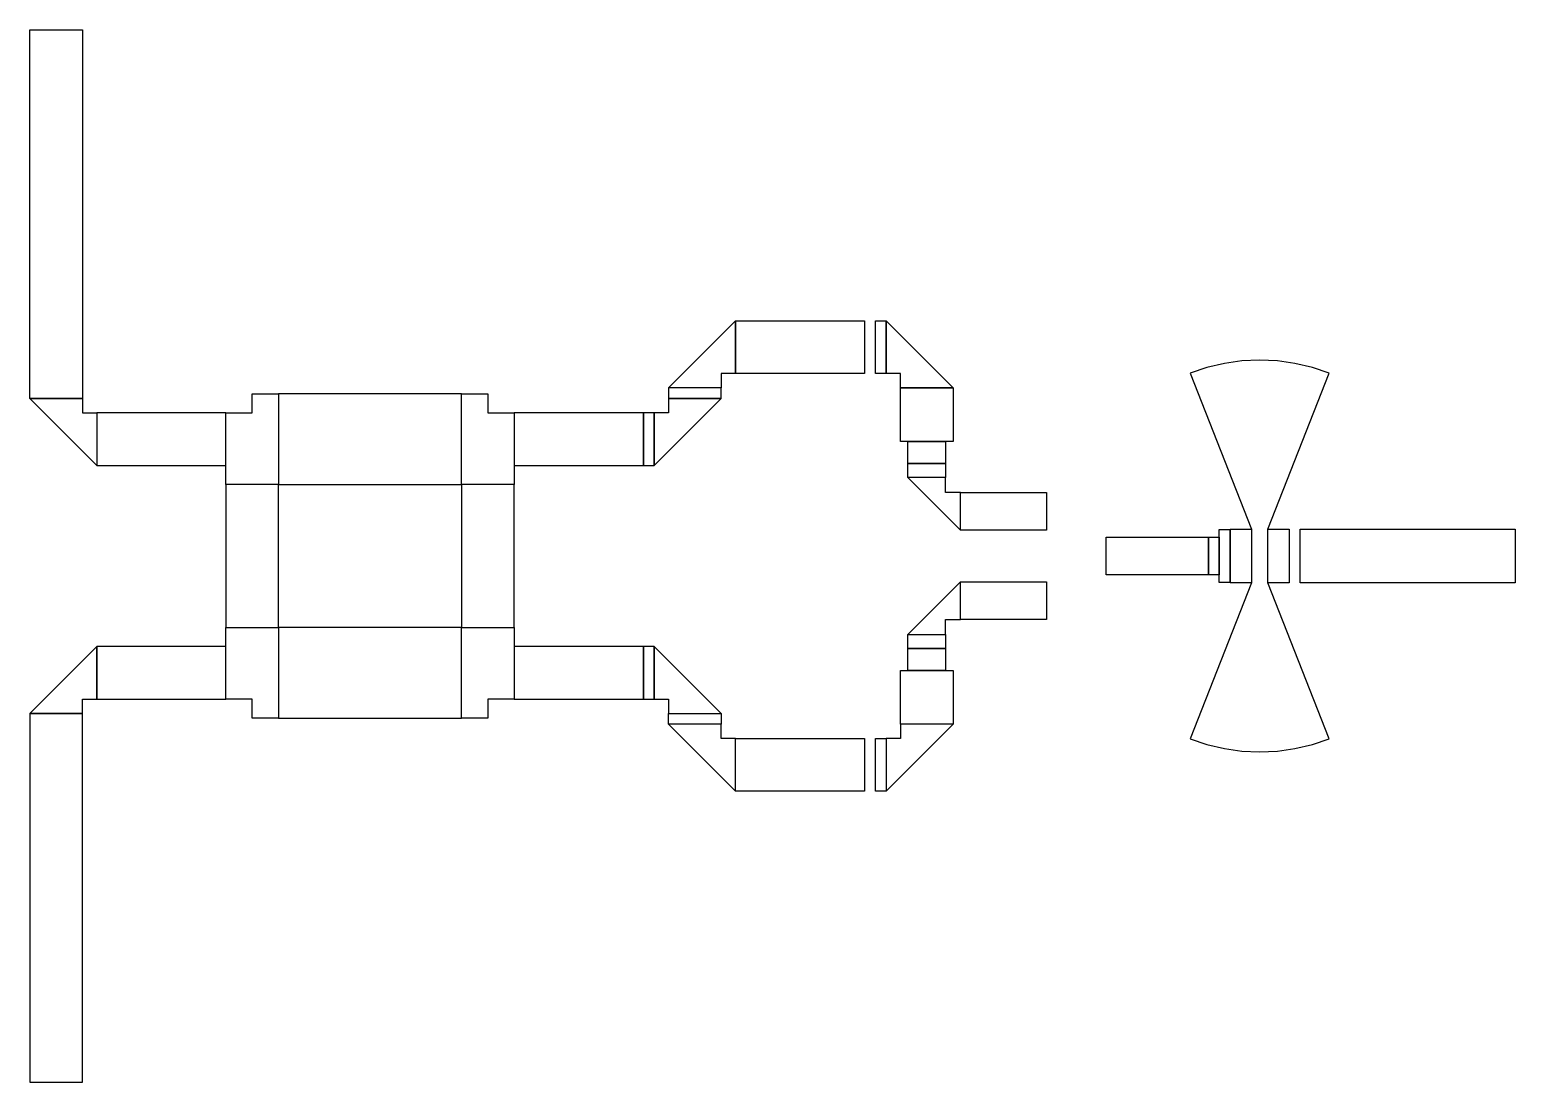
# Model space of a CAD drawing. Extents: x -1399 to -18, y -344 to 634.
import ezdxf

# ---------------------------------------------------------------- set-up
doc = ezdxf.new("R2010")
doc.units = 9
doc.layers.add('Thick_Metal', color=31, linetype='CONTINUOUS')

msp = doc.modelspace()

# ---------------------------------------------------------------- linework, layer by layer
at = {"layer": 'Thick_Metal'}
for points in [[(-1349.75, 634), (-1349.75, 291.5), (-1398.75, 291.5), (-1398.75, 634)], [(-805.25, 301.5), (-743, 363.75), (-743, 314.75), (-756.25, 314.75), (-756.25, 301.5)], [(-623, 314.75), (-743, 314.75), (-743, 363.75), (-623, 363.75)], [(-603, 314.75), (-613, 314.75), (-613, 363.75), (-603, 363.75)], [(-603, 363.75), (-540.75, 301.5), (-589.75, 301.5), (-589.75, 314.75), (-603, 314.75)], [(-263.5, 170.25), (-263.5, 120.25), (-320.5, -24.5), (-305, -29.75), (-288.75, -33.5), (-272.5, -36), (-256, -36.75), (-239.5, -36), (-223.25, -33.5), (-207, -29.75), (-191.5, -24.5), (-248.5, 120.25), (-248.5, 170.25), (-191.5, 315), (-207, 320.25), (-223.25, 324), (-239.5, 326.5), (-256, 327.25), (-272.5, 326.5), (-288.75, 324), (-305, 320.25), (-320.5, 315)], [(-1336.5, 229.25), (-1398.75, 291.5), (-1349.75, 291.5), (-1349.75, 278.25), (-1336.5, 278.25)], [(-1216.5, 211.75), (-1216.5, 278.25), (-1192, 278.25), (-1192, 295.75), (-1167.5, 295.75), (-1167.5, 211.75)], [(-997.5, 295.75), (-1167.5, 295.75), (-1167.5, 211.75), (-997.5, 211.75)], [(-997.5, 211.75), (-997.5, 295.75), (-973, 295.75), (-973, 278.25), (-948.5, 278.25), (-948.5, 211.75)], [(-818.5, 229.25), (-756.25, 291.5), (-805.25, 291.5), (-805.25, 278.25), (-818.5, 278.25)], [(-756.25, 291.5), (-756.25, 301.5), (-805.25, 301.5), (-805.25, 291.5)], [(-589.75, 251.5), (-589.75, 301.5), (-540.75, 301.5), (-540.75, 251.5)], [(-1216.5, 278.25), (-1336.5, 278.25), (-1336.5, 229.25), (-1216.5, 229.25)], [(-828.5, 278.25), (-948.5, 278.25), (-948.5, 229.25), (-828.5, 229.25)], [(-818.5, 278.25), (-828.5, 278.25), (-828.5, 229.25), (-818.5, 229.25)], [(-582.75, 231), (-582.75, 251.5), (-547.75, 251.5), (-547.75, 231)], [(-582.75, 218), (-582.75, 231), (-547.75, 231), (-547.75, 218)], [(-1167.5, 78.75), (-1167.5, 211.75), (-1216.5, 211.75), (-1216.5, 78.75)], [(-948.5, 78.75), (-948.5, 211.75), (-997.5, 211.75), (-997.5, 78.75)], [(-582.75, 218), (-534, 169.25), (-534, 204.25), (-547.75, 204.25), (-547.75, 218)], [(-534, 204.25), (-454, 204.25), (-454, 169.25), (-534, 169.25)], [(-293.5, 169.75), (-283.5, 169.75), (-283.5, 120.75), (-293.5, 120.75)], [(-283.5, 170.25), (-263.5, 170.25), (-263.5, 120.25), (-283.5, 120.25)], [(-248.5, 170.25), (-228.5, 170.25), (-228.5, 120.25), (-248.5, 120.25)], [(-218.5, 170.25), (-18.5, 170.25), (-18.5, 120.25), (-218.5, 120.25)], [(-398.5, 162.75), (-303.5, 162.75), (-303.5, 127.75), (-398.5, 127.75)], [(-303.5, 162.75), (-293.5, 162.75), (-293.5, 127.75), (-303.5, 127.75)], [(-534, 121.25), (-582.75, 72.5), (-547.75, 72.5), (-547.75, 86.25), (-534, 86.25)], [(-534, 121.25), (-454, 121.25), (-454, 86.25), (-534, 86.25)], [(-1167.5, 78.75), (-1167.5, -5.25), (-1192, -5.25), (-1192, 12.25), (-1216.5, 12.25), (-1216.5, 78.75)], [(-997.5, 78.75), (-1167.5, 78.75), (-1167.5, -5.25), (-997.5, -5.25)], [(-948.5, 78.75), (-948.5, 12.25), (-973, 12.25), (-973, -5.25), (-997.5, -5.25), (-997.5, 78.75)], [(-582.75, 59.5), (-582.75, 72.5), (-547.75, 72.5), (-547.75, 59.5)], [(-1336.5, 61.25), (-1398.75, -1), (-1349.75, -1), (-1349.75, 12.25), (-1336.5, 12.25)], [(-1216.5, 61.25), (-1336.5, 61.25), (-1336.5, 12.25), (-1216.5, 12.25)], [(-828.5, 61.25), (-948.5, 61.25), (-948.5, 12.25), (-828.5, 12.25)], [(-818.5, 61.25), (-828.5, 61.25), (-828.5, 12.25), (-818.5, 12.25)], [(-756.25, -1), (-818.5, 61.25), (-818.5, 12.25), (-805.25, 12.25), (-805.25, -1)], [(-547.75, 59.5), (-547.75, 39), (-582.75, 39), (-582.75, 59.5)], [(-540.75, 39), (-540.75, -11), (-589.75, -11), (-589.75, 39)], [(-1349.75, -343.5), (-1349.75, -1), (-1398.75, -1), (-1398.75, -343.5)], [(-756.25, -1), (-756.25, -11), (-805.25, -11), (-805.25, -1)], [(-805.25, -11), (-743, -73.25), (-743, -24.25), (-756.25, -24.25), (-756.25, -11)], [(-603, -73.25), (-540.75, -11), (-589.75, -11), (-589.75, -24.25), (-603, -24.25)], [(-623, -73.25), (-743, -73.25), (-743, -24.25), (-623, -24.25)], [(-603, -73.25), (-613, -73.25), (-613, -24.25), (-603, -24.25)]]:
    msp.add_lwpolyline(points, close=True, dxfattribs=at)

doc.saveas('drawing.dxf')
